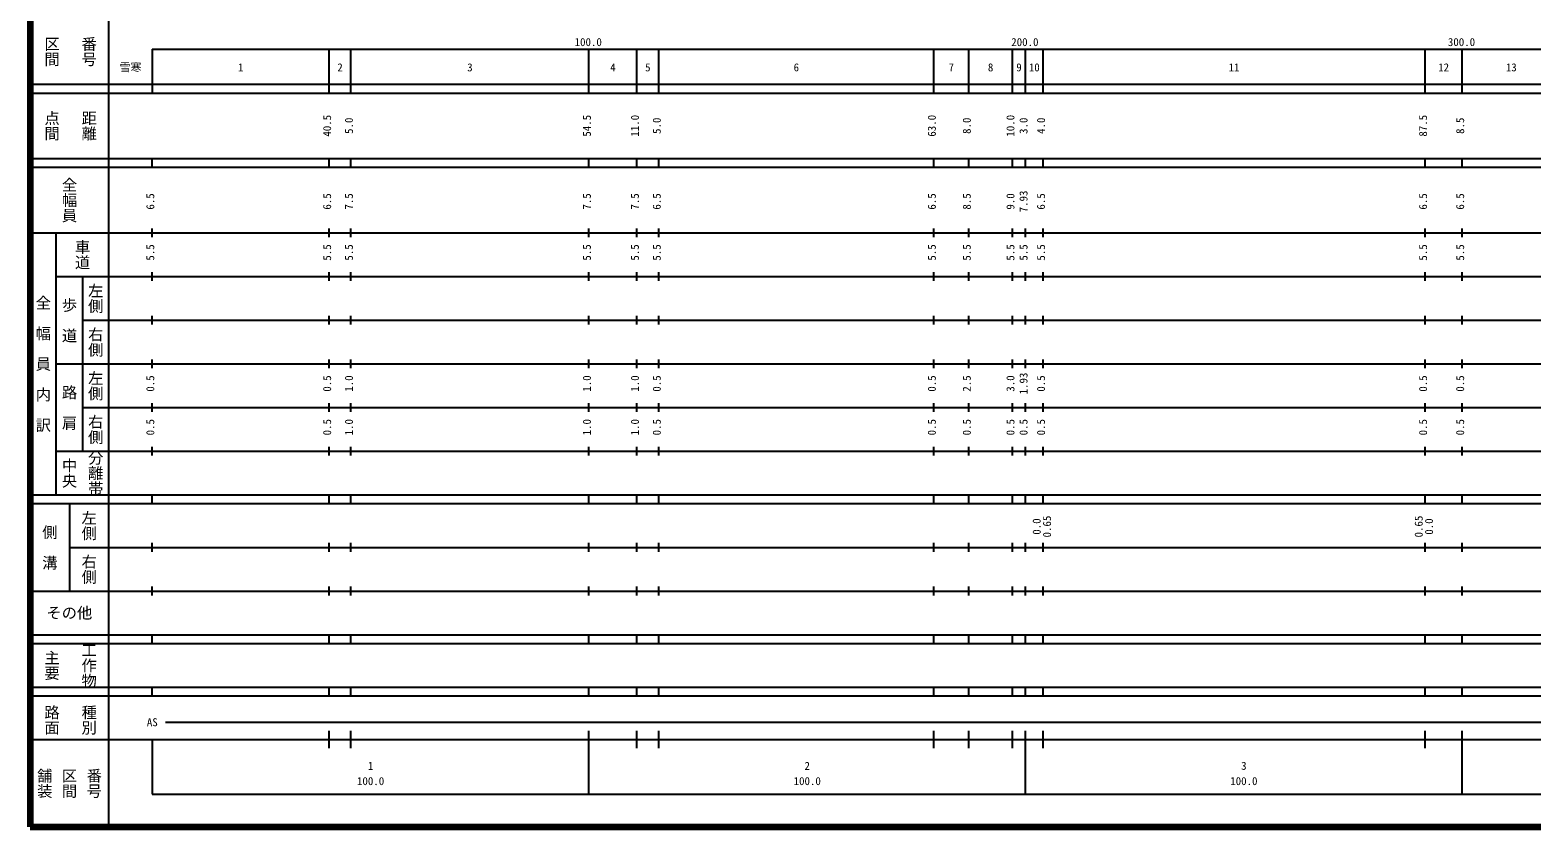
# Model space of a CAD drawing. Units: millimetres on the paper, enlarged 1000 times. Extents: x 40000 to 680000, y 20000 to 380000.
# Drawn here: x 40000 to 383982, y 20000 to 202409 of the extents above; entities that cross this region are included whole.
import ezdxf
from ezdxf.enums import TextEntityAlignment as Align

# ---------------------------------------------------------------- set-up
doc = ezdxf.new("R2010")
doc.units = ezdxf.units.MM
doc.header["$LTSCALE"] = 1000
doc.layers.add('M-TTL', color=2, linetype='Continuous', lineweight=140)
doc.layers.add('M-TTL-BAND', color=7, linetype='Continuous', lineweight=25)
doc.styles.add('@ＭＳ ゴシック', font='')
doc.styles.add('ＭＳ ゴシック', font='')
doc.styles.get('@ＭＳ ゴシック').set_extended_font_data('@MS Gothic')
doc.styles.get('ＭＳ ゴシック').set_extended_font_data('MS Gothic')

msp = doc.modelspace()

# ---------------------------------------------------------------- linework, layer by layer
at = {"layer": 'M-TTL'}
for p, q in [((40000, 380000), (40000, 20000)), ((40000, 20000), (680000, 20000))]:
    msp.add_line(p, q, dxfattribs=at)
at = {"layer": 'M-TTL-BAND'}
for p, q in [((58000, 370000), (58000, 20000)), ((68000, 198000), (579000, 198000)), ((68000, 198000), (68000, 188000)), ((108500, 188000), (108500, 198000)), ((113500, 188000), (113500, 198000)), ((168000, 188000), (168000, 198000)), ((179000, 188000), (179000, 198000)), ((184000, 188000), (184000, 198000)), ((247000, 188000), (247000, 198000)), ((255000, 188000), (255000, 198000)), ((265000, 188000), (265000, 198000)), ((268000, 188000), (268000, 198000)), ((272000, 188000), (272000, 198000)), ((359500, 188000), (359500, 198000)), ((368000, 188000), (368000, 198000)), ((40000, 190000), (579000, 190000)), ((40000, 188000), (579000, 188000)), ((40000, 173000), (579000, 173000)), ((68000, 171000), (68000, 173000)), ((108500, 171000), (108500, 173000)), ((113500, 171000), (113500, 173000)), ((168000, 171000), (168000, 173000)), ((179000, 171000), (179000, 173000)), ((184000, 171000), (184000, 173000)), ((247000, 171000), (247000, 173000)), ((255000, 171000), (255000, 173000)), ((265000, 171000), (265000, 173000)), ((268000, 171000), (268000, 173000)), ((272000, 171000), (272000, 173000)), ((359500, 171000), (359500, 173000)), ((368000, 171000), (368000, 173000)), ((40000, 171000), (579000, 171000)), ((40000, 156000), (579000, 156000)), ((46000, 96000), (46000, 156000)), ((68000, 155000), (68000, 157000)), ((108500, 155000), (108500, 157000)), ((113500, 155000), (113500, 157000)), ((168000, 155000), (168000, 157000)), ((179000, 155000), (179000, 157000)), ((184000, 155000), (184000, 157000)), ((247000, 155000), (247000, 157000)), ((255000, 155000), (255000, 157000)), ((265000, 155000), (265000, 157000)), ((268000, 155000), (268000, 157000)), ((272000, 155000), (272000, 157000)), ((359500, 155000), (359500, 157000)), ((368000, 155000), (368000, 157000)), ((46000, 146000), (579000, 146000)), ((52000, 146000), (52000, 106000)), ((68000, 145000), (68000, 147000)), ((108500, 145000), (108500, 147000)), ((113500, 145000), (113500, 147000)), ((168000, 145000), (168000, 147000)), ((179000, 145000), (179000, 147000)), ((184000, 145000), (184000, 147000)), ((247000, 145000), (247000, 147000)), ((255000, 145000), (255000, 147000)), ((265000, 145000), (265000, 147000)), ((268000, 145000), (268000, 147000)), ((272000, 145000), (272000, 147000)), ((359500, 145000), (359500, 147000)), ((368000, 145000), (368000, 147000)), ((52000, 136000), (579000, 136000)), ((68000, 135000), (68000, 137000)), ((108500, 135000), (108500, 137000)), ((113500, 135000), (113500, 137000)), ((168000, 135000), (168000, 137000)), ((179000, 135000), (179000, 137000)), ((184000, 135000), (184000, 137000)), ((247000, 135000), (247000, 137000)), ((255000, 135000), (255000, 137000)), ((265000, 135000), (265000, 137000)), ((268000, 135000), (268000, 137000)), ((272000, 135000), (272000, 137000)), ((359500, 135000), (359500, 137000)), ((368000, 135000), (368000, 137000)), ((46000, 126000), (579000, 126000)), ((68000, 125000), (68000, 127000)), ((108500, 125000), (108500, 127000)), ((113500, 125000), (113500, 127000)), ((168000, 125000), (168000, 127000)), ((179000, 125000), (179000, 127000)), ((184000, 125000), (184000, 127000)), ((247000, 125000), (247000, 127000)), ((255000, 125000), (255000, 127000)), ((265000, 125000), (265000, 127000)), ((268000, 125000), (268000, 127000)), ((272000, 125000), (272000, 127000)), ((359500, 125000), (359500, 127000)), ((368000, 125000), (368000, 127000)), ((68000, 115000), (68000, 117000)), ((108500, 115000), (108500, 117000)), ((113500, 115000), (113500, 117000)), ((168000, 115000), (168000, 117000)), ((179000, 115000), (179000, 117000)), ((184000, 115000), (184000, 117000)), ((247000, 115000), (247000, 117000)), ((255000, 115000), (255000, 117000)), ((265000, 115000), (265000, 117000)), ((268000, 115000), (268000, 117000)), ((272000, 115000), (272000, 117000)), ((359500, 115000), (359500, 117000)), ((368000, 115000), (368000, 117000)), ((52000, 116000), (579000, 116000)), ((68000, 105000), (68000, 107000)), ((108500, 105000), (108500, 107000)), ((113500, 105000), (113500, 107000)), ((168000, 105000), (168000, 107000)), ((179000, 105000), (179000, 107000)), ((184000, 105000), (184000, 107000)), ((247000, 105000), (247000, 107000)), ((255000, 105000), (255000, 107000)), ((265000, 105000), (265000, 107000)), ((268000, 105000), (268000, 107000)), ((272000, 105000), (272000, 107000)), ((359500, 105000), (359500, 107000)), ((368000, 105000), (368000, 107000)), ((46000, 106000), (579000, 106000)), ((40000, 96000), (579000, 96000)), ((40000, 94000), (579000, 94000)), ((49000, 94000), (49000, 74000)), ((68000, 94000), (68000, 96000)), ((108500, 94000), (108500, 96000)), ((113500, 94000), (113500, 96000)), ((168000, 94000), (168000, 96000)), ((179000, 94000), (179000, 96000)), ((184000, 94000), (184000, 96000)), ((247000, 94000), (247000, 96000)), ((255000, 94000), (255000, 96000)), ((265000, 94000), (265000, 96000)), ((268000, 94000), (268000, 96000)), ((272000, 94000), (272000, 96000)), ((359500, 94000), (359500, 96000)), ((368000, 94000), (368000, 96000)), ((49000, 84000), (579000, 84000)), ((68000, 83000), (68000, 85000)), ((108500, 83000), (108500, 85000)), ((113500, 83000), (113500, 85000)), ((168000, 83000), (168000, 85000)), ((179000, 83000), (179000, 85000)), ((184000, 83000), (184000, 85000)), ((247000, 83000), (247000, 85000)), ((255000, 83000), (255000, 85000)), ((265000, 83000), (265000, 85000)), ((268000, 83000), (268000, 85000)), ((272000, 83000), (272000, 85000)), ((359500, 83000), (359500, 85000)), ((368000, 83000), (368000, 85000)), ((40000, 74000), (579000, 74000)), ((68000, 73000), (68000, 75000)), ((108500, 73000), (108500, 75000)), ((113500, 73000), (113500, 75000)), ((168000, 73000), (168000, 75000)), ((179000, 73000), (179000, 75000)), ((184000, 73000), (184000, 75000)), ((247000, 73000), (247000, 75000)), ((255000, 73000), (255000, 75000)), ((265000, 73000), (265000, 75000)), ((268000, 73000), (268000, 75000)), ((272000, 73000), (272000, 75000)), ((359500, 73000), (359500, 75000)), ((368000, 73000), (368000, 75000)), ((40000, 64000), (579000, 64000)), ((40000, 62000), (579000, 62000)), ((68000, 62000), (68000, 64000)), ((108500, 62000), (108500, 64000)), ((113500, 62000), (113500, 64000)), ((168000, 62000), (168000, 64000)), ((179000, 62000), (179000, 64000)), ((184000, 62000), (184000, 64000)), ((247000, 62000), (247000, 64000)), ((255000, 62000), (255000, 64000)), ((265000, 62000), (265000, 64000)), ((268000, 62000), (268000, 64000)), ((272000, 62000), (272000, 64000)), ((359500, 62000), (359500, 64000)), ((368000, 62000), (368000, 64000)), ((40000, 52000), (579000, 52000)), ((68000, 50000), (68000, 52000)), ((108500, 50000), (108500, 52000)), ((113500, 50000), (113500, 52000)), ((168000, 50000), (168000, 52000)), ((179000, 50000), (179000, 52000)), ((184000, 50000), (184000, 52000)), ((247000, 50000), (247000, 52000)), ((255000, 50000), (255000, 52000)), ((265000, 50000), (265000, 52000)), ((268000, 50000), (268000, 52000)), ((272000, 50000), (272000, 52000)), ((359500, 50000), (359500, 52000)), ((368000, 50000), (368000, 52000)), ((40000, 50000), (579000, 50000)), ((71000, 44000), (565000, 44000)), ((108500, 38000), (108500, 42000)), ((113500, 38000), (113500, 42000)), ((168000, 27500), (168000, 42000)), ((179000, 38000), (179000, 42000)), ((184000, 38000), (184000, 42000)), ((247000, 38000), (247000, 42000)), ((255000, 38000), (255000, 42000)), ((265000, 38000), (265000, 42000)), ((268000, 27500), (268000, 42000)), ((272000, 38000), (272000, 42000)), ((359500, 38000), (359500, 42000)), ((368000, 27500), (368000, 42000)), ((40000, 40000), (579000, 40000)), ((68000, 40000), (68000, 27500)), ((68000, 27500), (579000, 27500))]:
    msp.add_line(p, q, dxfattribs=at)

# ---------------------------------------------------------------- texts
at = {"layer": 'M-TTL-BAND', "style": '@ＭＳ ゴシック'}
for s, p in [('区間', (45000, 197500)), ('番号', (53500, 197500)), ('点間', (45000, 180500)), ('距離', (53500, 180500)), ('全幅員', (49000, 163500)), ('車道', (52000, 151000)), ('全\u3000幅\u3000員\u3000内\u3000訳', (43000, 126000)), ('歩\u3000道', (49000, 136000)), ('左側', (55000, 141000)), ('右側', (55000, 131000)), ('左側', (55000, 121000)), ('路\u3000肩', (49000, 116000)), ('右側', (55000, 111000)), ('中央', (49000, 101000)), ('分離帯', (55000, 101000)), ('左側', (53500, 89000)), ('側\u3000溝', (44500, 84000)), ('右側', (53500, 79000)), ('主要', (45000, 57000)), ('工作物', (53500, 57000)), ('路面', (45000, 44500)), ('種別', (53500, 44500)), ('舗装', (43333, 30000)), ('区間', (49000, 30000)), ('番号', (54667, 30000))]:
    msp.add_text(s, height=2566, rotation=270, dxfattribs=at).set_placement(p, align=Align.MIDDLE_CENTER)
at = {"layer": 'M-TTL-BAND', "style": 'ＭＳ ゴシック'}
for s, p in [('100.0', (167844, 198195)), ('200.0', (267844, 198195)), ('300.0', (367844, 198195)), ('雪寒', (63017, 192405)), ('1', (88250, 192405)), ('2', (111000, 192405)), ('3', (140750, 192405)), ('4', (173500, 192405)), ('5', (181500, 192405)), ('6', (215500, 192405)), ('7', (251000, 192405)), ('8', (260000, 192405)), ('9', (266500, 192405)), ('10', (270000, 192405)), ('11', (315750, 192405)), ('12', (363750, 192405)), ('13', (379250, 192405)), ('AS', (68000, 42500)), ('1', (118000, 32523)), ('2', (218000, 32523)), ('3', (318000, 32523)), ('100.0', (118000, 29033)), ('100.0', (218000, 29033)), ('100.0', (318000, 29033))]:
    msp.add_text(s, height=1833, dxfattribs=at).set_placement(p, align=Align.BOTTOM_CENTER)
for s, p in [('40.5', (109500, 180500)), ('54.5', (169000, 180500)), ('11.0', (180000, 180500)), ('63.0', (248000, 180500)), ('10.0', (266000, 180500)), ('87.5', (360500, 180500)), ('5.0', (114500, 180500)), ('5.0', (185000, 180500)), ('8.0', (256000, 180500)), ('3.0', (269000, 180500)), ('4.0', (273000, 180500)), ('8.5', (369000, 180500)), ('7.93', (269000, 163174)), ('6.5', (69000, 163174)), ('6.5', (109500, 163174)), ('7.5', (114500, 163174)), ('7.5', (169000, 163174)), ('7.5', (180000, 163174)), ('6.5', (185000, 163174)), ('6.5', (248000, 163174)), ('8.5', (256000, 163174)), ('9.0', (266000, 163174)), ('6.5', (273000, 163174)), ('6.5', (360500, 163174)), ('6.5', (369000, 163174)), ('5.5', (69000, 151500)), ('5.5', (109500, 151500)), ('5.5', (114500, 151500)), ('5.5', (169000, 151500)), ('5.5', (180000, 151500)), ('5.5', (185000, 151500)), ('5.5', (248000, 151500)), ('5.5', (256000, 151500)), ('5.5', (266000, 151500)), ('5.5', (269000, 151500)), ('5.5', (273000, 151500)), ('5.5', (360500, 151500)), ('5.5', (369000, 151500)), ('1.93', (269000, 121500)), ('0.5', (69000, 121500)), ('0.5', (109500, 121500)), ('1.0', (114500, 121500)), ('1.0', (169000, 121500)), ('1.0', (180000, 121500)), ('0.5', (185000, 121500)), ('0.5', (248000, 121500)), ('2.5', (256000, 121500)), ('3.0', (266000, 121500)), ('0.5', (273000, 121500)), ('0.5', (360500, 121500)), ('0.5', (369000, 121500)), ('0.5', (69000, 111500)), ('0.5', (109500, 111500)), ('1.0', (114500, 111500)), ('1.0', (169000, 111500)), ('1.0', (180000, 111500)), ('0.5', (185000, 111500)), ('0.5', (248000, 111500)), ('0.5', (256000, 111500)), ('0.5', (266000, 111500)), ('0.5', (269000, 111500)), ('0.5', (273000, 111500)), ('0.5', (360500, 111500)), ('0.5', (369000, 111500)), ('0.0', (272000, 88764)), ('0.65', (274370, 88764)), ('0.65', (359500, 88764)), ('0.0', (361870, 88764))]:
    msp.add_text(s, height=1833, rotation=90, dxfattribs=at).set_placement(p, align=Align.BOTTOM_CENTER)
msp.add_text('その他', height=2566, dxfattribs=at).set_placement((49000, 69000), align=Align.MIDDLE_CENTER)

doc.saveas('drawing.dxf')
